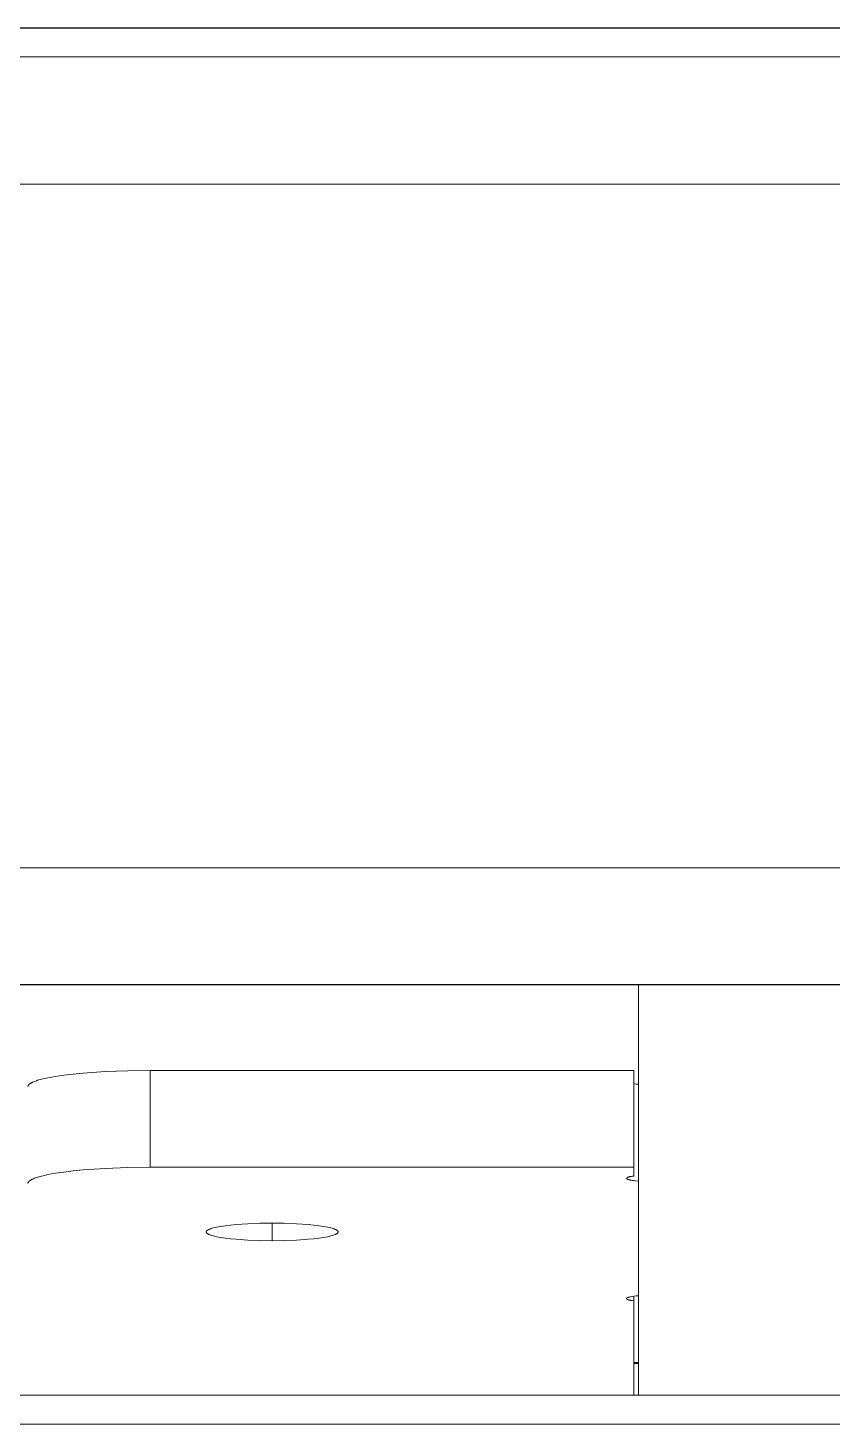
# Model space of a CAD drawing. Header units: millimetres. Extents: x -30 to 4992, y -440 to 3111.
# Drawn here: x 178 to 210.9, y 2149.2 to 2206.3 of the extents above; entities that cross this region are included whole.
import ezdxf

# ---------------------------------------------------------------- set-up
doc = ezdxf.new("R2010")
doc.units = ezdxf.units.MM
doc.layers.add('ZANO_R', color=7, linetype='Continuous', lineweight=0)

msp = doc.modelspace()

# ---------------------------------------------------------------- linework, layer by layer
at = {"layer": 'ZANO_R'}
for p, q in [((148.016, 2206.298), (1938.016, 2206.298)), ((1938.016, 2206.294), (148.016, 2206.294)), ((148.016, 2205.111), (1938.016, 2205.111)), ((1938.016, 2199.905), (148.016, 2199.905)), ((148.016, 2171.93), (1938.016, 2171.93)), ((1938.016, 2167.145), (148.016, 2167.145)), ((1938.016, 2167.141), (148.016, 2167.141)), ((203.016, 2150.344), (203.016, 2167.145)), ((178.367, 2163.215), (178.323, 2163.199)), ((178.414, 2163.23), (178.367, 2163.215)), ((178.465, 2163.245), (178.414, 2163.23)), ((178.574, 2163.275), (178.465, 2163.245)), ((178.697, 2163.305), (178.574, 2163.275)), ((178.831, 2163.334), (178.697, 2163.305)), ((178.977, 2163.362), (178.831, 2163.334)), ((179.134, 2163.389), (178.977, 2163.362)), ((179.48, 2163.44), (179.134, 2163.389)), ((179.864, 2163.486), (179.48, 2163.44)), ((180.28, 2163.526), (179.864, 2163.486)), ((181.175, 2163.588), (180.28, 2163.526)), ((182.106, 2163.624), (181.175, 2163.588)), ((183.016, 2163.635), (182.106, 2163.624)), ((202.816, 2163.635), (183.016, 2163.635)), ((183.016, 2159.67), (183.016, 2163.635)), ((202.816, 2159.67), (202.816, 2163.635)), ((178.017, 2162.981), (178.016, 2162.977)), ((178.016, 2162.977), (178.016, 2162.973)), ((178.016, 2162.973), (178.016, 2162.97)), ((178.018, 2162.988), (178.017, 2162.985)), ((178.017, 2162.985), (178.017, 2162.981)), ((178.019, 2162.992), (178.018, 2162.988)), ((178.02, 2162.996), (178.019, 2162.992)), ((178.021, 2162.999), (178.02, 2162.996)), ((178.022, 2163.003), (178.021, 2162.999)), ((178.024, 2163.007), (178.022, 2163.003)), ((178.025, 2163.011), (178.024, 2163.007)), ((178.027, 2163.014), (178.025, 2163.011)), ((178.029, 2163.018), (178.027, 2163.014)), ((178.031, 2163.022), (178.029, 2163.018)), ((178.034, 2163.026), (178.031, 2163.022)), ((178.036, 2163.03), (178.034, 2163.026)), ((178.039, 2163.033), (178.036, 2163.03)), ((178.042, 2163.037), (178.039, 2163.033)), ((178.045, 2163.041), (178.042, 2163.037)), ((178.048, 2163.045), (178.045, 2163.041)), ((178.051, 2163.049), (178.048, 2163.045)), ((178.055, 2163.052), (178.051, 2163.049)), ((178.058, 2163.056), (178.055, 2163.052)), ((178.062, 2163.06), (178.058, 2163.056)), ((178.066, 2163.064), (178.062, 2163.06)), ((178.07, 2163.068), (178.066, 2163.064)), ((178.075, 2163.072), (178.07, 2163.068)), ((178.079, 2163.075), (178.075, 2163.072)), ((178.084, 2163.079), (178.079, 2163.075)), ((178.089, 2163.083), (178.084, 2163.079)), ((178.099, 2163.091), (178.089, 2163.083)), ((178.11, 2163.099), (178.099, 2163.091)), ((178.122, 2163.106), (178.11, 2163.099)), ((178.135, 2163.114), (178.122, 2163.106)), ((178.148, 2163.122), (178.135, 2163.114)), ((178.162, 2163.13), (178.148, 2163.122)), ((178.177, 2163.137), (178.162, 2163.13)), ((178.193, 2163.145), (178.177, 2163.137)), ((178.209, 2163.153), (178.193, 2163.145)), ((178.244, 2163.168), (178.209, 2163.153)), ((178.282, 2163.184), (178.244, 2163.168)), ((178.323, 2163.199), (178.282, 2163.184)), ((202.816, 2163.09), (202.916, 2163.078)), ((202.916, 2163.078), (203.016, 2163.069)), ((178.244, 2159.204), (178.209, 2159.188)), ((178.282, 2159.219), (178.244, 2159.204)), ((178.323, 2159.235), (178.282, 2159.219)), ((178.367, 2159.25), (178.323, 2159.235)), ((178.414, 2159.265), (178.367, 2159.25)), ((178.465, 2159.281), (178.414, 2159.265)), ((178.574, 2159.311), (178.465, 2159.281)), ((178.697, 2159.34), (178.574, 2159.311)), ((178.831, 2159.369), (178.697, 2159.34)), ((178.977, 2159.397), (178.831, 2159.369)), ((179.134, 2159.424), (178.977, 2159.397)), ((179.48, 2159.476), (179.134, 2159.424)), ((179.864, 2159.522), (179.48, 2159.476)), ((180.28, 2159.562), (179.864, 2159.522)), ((181.175, 2159.624), (180.28, 2159.562)), ((182.106, 2159.659), (181.175, 2159.624)), ((183.016, 2159.67), (182.106, 2159.659)), ((202.816, 2159.67), (183.016, 2159.67)), ((202.523, 2159.223), (202.524, 2159.224)), ((202.523, 2159.222), (202.523, 2159.223)), ((202.523, 2159.223), (202.523, 2159.223)), ((202.523, 2159.221), (202.523, 2159.222)), ((202.523, 2159.22), (202.523, 2159.221)), ((202.523, 2159.221), (202.523, 2159.221)), ((202.523, 2159.219), (202.523, 2159.22)), ((202.523, 2159.218), (202.523, 2159.219)), ((202.523, 2159.219), (202.523, 2159.219)), ((202.523, 2159.217), (202.523, 2159.218)), ((202.523, 2159.218), (202.523, 2159.218)), ((202.523, 2159.216), (202.523, 2159.217)), ((202.523, 2159.215), (202.523, 2159.216)), ((202.523, 2159.216), (202.523, 2159.216)), ((202.524, 2159.214), (202.523, 2159.215)), ((202.524, 2159.226), (202.525, 2159.227)), ((202.524, 2159.225), (202.524, 2159.226)), ((202.524, 2159.226), (202.524, 2159.226)), ((202.524, 2159.224), (202.524, 2159.225)), ((202.524, 2159.224), (202.524, 2159.224)), ((202.524, 2159.213), (202.524, 2159.214)), ((202.524, 2159.214), (202.524, 2159.214)), ((202.524, 2159.212), (202.524, 2159.213)), ((202.524, 2159.213), (202.524, 2159.213)), ((202.525, 2159.211), (202.524, 2159.212)), ((202.525, 2159.228), (202.526, 2159.229)), ((202.525, 2159.227), (202.525, 2159.228)), ((202.525, 2159.228), (202.525, 2159.228)), ((202.525, 2159.21), (202.525, 2159.211)), ((202.525, 2159.211), (202.525, 2159.211)), ((202.526, 2159.209), (202.525, 2159.21)), ((202.526, 2159.23), (202.527, 2159.231)), ((202.526, 2159.229), (202.526, 2159.23)), ((202.526, 2159.229), (202.526, 2159.229)), ((202.526, 2159.208), (202.526, 2159.209)), ((202.526, 2159.209), (202.526, 2159.209)), ((202.527, 2159.208), (202.526, 2159.208)), ((202.527, 2159.231), (202.528, 2159.232)), ((202.527, 2159.231), (202.527, 2159.231)), ((202.527, 2159.207), (202.527, 2159.208)), ((202.528, 2159.206), (202.527, 2159.207)), ((202.528, 2159.232), (202.528, 2159.233)), ((202.528, 2159.233), (202.529, 2159.233)), ((202.528, 2159.205), (202.528, 2159.206)), ((202.528, 2159.206), (202.528, 2159.206)), ((202.529, 2159.205), (202.528, 2159.205)), ((202.529, 2159.233), (202.529, 2159.234)), ((202.529, 2159.234), (202.53, 2159.234)), ((202.529, 2159.204), (202.529, 2159.205)), ((202.53, 2159.203), (202.529, 2159.204)), ((202.53, 2159.235), (202.531, 2159.236)), ((202.53, 2159.234), (202.53, 2159.235)), ((202.531, 2159.203), (202.53, 2159.203)), ((202.531, 2159.236), (202.532, 2159.237)), ((202.531, 2159.236), (202.531, 2159.236)), ((202.531, 2159.202), (202.531, 2159.203)), ((202.532, 2159.237), (202.533, 2159.238)), ((202.533, 2159.238), (202.534, 2159.239)), ((202.534, 2159.239), (202.536, 2159.24)), ((202.536, 2159.24), (202.537, 2159.241)), ((202.537, 2159.241), (202.539, 2159.243)), ((202.539, 2159.243), (202.54, 2159.244)), ((202.54, 2159.244), (202.542, 2159.245)), ((202.542, 2159.245), (202.544, 2159.246)), ((202.544, 2159.246), (202.546, 2159.247)), ((202.546, 2159.247), (202.548, 2159.249)), ((202.548, 2159.249), (202.55, 2159.25)), ((202.55, 2159.25), (202.555, 2159.252)), ((202.555, 2159.252), (202.56, 2159.255)), ((202.56, 2159.255), (202.565, 2159.257)), ((202.565, 2159.257), (202.571, 2159.26)), ((202.571, 2159.26), (202.577, 2159.262)), ((202.577, 2159.262), (202.583, 2159.264)), ((202.583, 2159.264), (202.596, 2159.269)), ((202.596, 2159.269), (202.611, 2159.274)), ((202.611, 2159.274), (202.627, 2159.278)), ((202.627, 2159.278), (202.644, 2159.283)), ((202.644, 2159.283), (202.662, 2159.287)), ((202.662, 2159.287), (202.682, 2159.291)), ((202.682, 2159.291), (202.723, 2159.299)), ((202.723, 2159.299), (202.768, 2159.306)), ((202.768, 2159.306), (202.816, 2159.313)), ((202.816, 2159.313), (202.816, 2159.67)), ((178.017, 2159.016), (178.016, 2159.013)), ((178.016, 2159.013), (178.016, 2159.009)), ((178.016, 2159.009), (178.016, 2159.005)), ((178.018, 2159.024), (178.017, 2159.02)), ((178.017, 2159.02), (178.017, 2159.016)), ((178.019, 2159.028), (178.018, 2159.024)), ((178.02, 2159.031), (178.019, 2159.028)), ((178.021, 2159.035), (178.02, 2159.031)), ((178.022, 2159.039), (178.021, 2159.035)), ((178.024, 2159.042), (178.022, 2159.039)), ((178.025, 2159.046), (178.024, 2159.042)), ((178.027, 2159.05), (178.025, 2159.046)), ((178.029, 2159.054), (178.027, 2159.05)), ((178.031, 2159.058), (178.029, 2159.054)), ((178.034, 2159.061), (178.031, 2159.058)), ((178.036, 2159.065), (178.034, 2159.061)), ((178.039, 2159.069), (178.036, 2159.065)), ((178.042, 2159.073), (178.039, 2159.069)), ((178.045, 2159.076), (178.042, 2159.073)), ((178.048, 2159.08), (178.045, 2159.076)), ((178.051, 2159.084), (178.048, 2159.08)), ((178.055, 2159.088), (178.051, 2159.084)), ((178.058, 2159.092), (178.055, 2159.088)), ((178.062, 2159.096), (178.058, 2159.092)), ((178.066, 2159.099), (178.062, 2159.096)), ((178.07, 2159.103), (178.066, 2159.099)), ((178.075, 2159.107), (178.07, 2159.103)), ((178.079, 2159.111), (178.075, 2159.107)), ((178.084, 2159.115), (178.079, 2159.111)), ((178.089, 2159.119), (178.084, 2159.115)), ((178.099, 2159.126), (178.089, 2159.119)), ((178.11, 2159.134), (178.099, 2159.126)), ((178.122, 2159.142), (178.11, 2159.134)), ((178.135, 2159.15), (178.122, 2159.142)), ((178.148, 2159.157), (178.135, 2159.15)), ((178.162, 2159.165), (178.148, 2159.157)), ((178.177, 2159.173), (178.162, 2159.165)), ((178.193, 2159.181), (178.177, 2159.173)), ((178.209, 2159.188), (178.193, 2159.181)), ((202.532, 2159.202), (202.531, 2159.202)), ((202.533, 2159.2), (202.532, 2159.202)), ((202.534, 2159.199), (202.533, 2159.2)), ((202.536, 2159.198), (202.534, 2159.199)), ((202.537, 2159.197), (202.536, 2159.198)), ((202.539, 2159.195), (202.537, 2159.197)), ((202.541, 2159.194), (202.539, 2159.195)), ((202.542, 2159.193), (202.541, 2159.194)), ((202.544, 2159.192), (202.542, 2159.193)), ((202.546, 2159.191), (202.544, 2159.192)), ((202.548, 2159.19), (202.546, 2159.191)), ((202.55, 2159.188), (202.548, 2159.19)), ((202.554, 2159.186), (202.55, 2159.188)), ((202.559, 2159.184), (202.554, 2159.186)), ((202.564, 2159.181), (202.559, 2159.184)), ((202.569, 2159.179), (202.564, 2159.181)), ((202.575, 2159.177), (202.569, 2159.179)), ((202.58, 2159.175), (202.575, 2159.177)), ((202.586, 2159.172), (202.58, 2159.175)), ((202.599, 2159.168), (202.586, 2159.172)), ((202.614, 2159.164), (202.599, 2159.168)), ((202.631, 2159.159), (202.614, 2159.164)), ((202.65, 2159.154), (202.631, 2159.159)), ((202.669, 2159.15), (202.65, 2159.154)), ((202.714, 2159.141), (202.669, 2159.15)), ((202.764, 2159.133), (202.714, 2159.141)), ((202.82, 2159.125), (202.764, 2159.133)), ((202.881, 2159.117), (202.82, 2159.125)), ((203.016, 2159.104), (202.881, 2159.117)), ((185.316, 2157.03), (185.317, 2157.032)), ((185.316, 2157.028), (185.316, 2157.03)), ((185.316, 2157.026), (185.316, 2157.028)), ((185.316, 2157.024), (185.316, 2157.026)), ((185.316, 2157.022), (185.316, 2157.024)), ((185.316, 2157.02), (185.316, 2157.022)), ((185.316, 2157.018), (185.316, 2157.02)), ((185.317, 2157.016), (185.316, 2157.018)), ((185.317, 2157.036), (185.318, 2157.038)), ((185.317, 2157.034), (185.317, 2157.036)), ((185.317, 2157.032), (185.317, 2157.034)), ((185.317, 2157.014), (185.317, 2157.016)), ((185.317, 2157.012), (185.317, 2157.014)), ((185.318, 2157.01), (185.317, 2157.012)), ((185.318, 2157.038), (185.319, 2157.04)), ((185.319, 2157.008), (185.318, 2157.01)), ((185.319, 2157.042), (185.32, 2157.044)), ((185.319, 2157.04), (185.319, 2157.042)), ((185.319, 2157.006), (185.319, 2157.008)), ((185.32, 2157.004), (185.319, 2157.006)), ((185.32, 2157.044), (185.321, 2157.046)), ((185.321, 2157.002), (185.32, 2157.004)), ((185.321, 2157.046), (185.322, 2157.048)), ((185.322, 2157), (185.321, 2157.002)), ((185.322, 2157.048), (185.323, 2157.05)), ((185.323, 2156.998), (185.322, 2157)), ((185.323, 2157.05), (185.324, 2157.052)), ((185.324, 2156.996), (185.323, 2156.998)), ((185.324, 2157.052), (185.325, 2157.054)), ((185.325, 2156.994), (185.324, 2156.996)), ((185.325, 2157.054), (185.327, 2157.056)), ((185.327, 2156.992), (185.325, 2156.994)), ((185.327, 2157.056), (185.328, 2157.058)), ((185.328, 2156.99), (185.327, 2156.992)), ((185.328, 2157.058), (185.33, 2157.06)), ((185.33, 2156.988), (185.328, 2156.99)), ((185.33, 2157.06), (185.331, 2157.062)), ((185.331, 2156.986), (185.33, 2156.988)), ((185.331, 2157.062), (185.333, 2157.064)), ((185.333, 2156.983), (185.331, 2156.986)), ((185.333, 2157.064), (185.335, 2157.066)), ((185.335, 2156.981), (185.333, 2156.983)), ((185.335, 2157.066), (185.337, 2157.069)), ((185.337, 2156.979), (185.335, 2156.981)), ((185.337, 2157.069), (185.339, 2157.071)), ((185.339, 2156.977), (185.337, 2156.979)), ((185.339, 2157.071), (185.341, 2157.073)), ((185.341, 2156.975), (185.339, 2156.977)), ((185.341, 2157.073), (185.343, 2157.075)), ((185.343, 2156.973), (185.341, 2156.975)), ((185.343, 2157.075), (185.345, 2157.077)), ((185.345, 2156.971), (185.343, 2156.973)), ((185.345, 2157.077), (185.348, 2157.079)), ((185.348, 2156.969), (185.345, 2156.971)), ((185.348, 2157.079), (185.35, 2157.081)), ((185.35, 2156.967), (185.348, 2156.969)), ((185.35, 2157.081), (185.353, 2157.083)), ((185.353, 2156.965), (185.35, 2156.967)), ((185.353, 2157.083), (185.355, 2157.085)), ((185.355, 2156.963), (185.353, 2156.965)), ((185.355, 2157.085), (185.361, 2157.089)), ((185.361, 2156.959), (185.355, 2156.963)), ((185.361, 2157.089), (185.367, 2157.093)), ((185.367, 2156.954), (185.361, 2156.959)), ((185.367, 2157.093), (185.373, 2157.098)), ((185.373, 2156.95), (185.367, 2156.954)), ((185.373, 2157.098), (185.38, 2157.102)), ((185.38, 2156.946), (185.373, 2156.95)), ((185.38, 2157.102), (185.387, 2157.106)), ((185.387, 2156.942), (185.38, 2156.946)), ((185.387, 2157.106), (185.395, 2157.11)), ((185.395, 2156.938), (185.387, 2156.942)), ((185.395, 2157.11), (185.403, 2157.114)), ((185.403, 2156.933), (185.395, 2156.938)), ((185.403, 2157.114), (185.411, 2157.119)), ((185.411, 2156.929), (185.403, 2156.933)), ((185.411, 2157.119), (185.42, 2157.123)), ((185.42, 2156.925), (185.411, 2156.929)), ((185.42, 2157.123), (185.439, 2157.131)), ((185.439, 2156.917), (185.42, 2156.925)), ((185.439, 2157.131), (185.459, 2157.139)), ((185.459, 2157.139), (185.482, 2157.148)), ((185.482, 2157.148), (185.505, 2157.156)), ((185.505, 2157.156), (185.531, 2157.164)), ((185.531, 2157.164), (185.558, 2157.173)), ((185.558, 2157.173), (185.618, 2157.189)), ((185.618, 2157.189), (185.683, 2157.205)), ((185.683, 2157.205), (185.756, 2157.22)), ((185.756, 2157.22), (185.835, 2157.236)), ((185.835, 2157.236), (185.92, 2157.25)), ((185.92, 2157.25), (186.107, 2157.278)), ((186.107, 2157.278), (186.314, 2157.303)), ((186.314, 2157.303), (186.538, 2157.324)), ((186.538, 2157.324), (187.022, 2157.358)), ((187.022, 2157.358), (187.525, 2157.377)), ((187.525, 2157.377), (188.016, 2157.383)), ((188.016, 2157.383), (188.507, 2157.377)), ((188.016, 2156.665), (188.016, 2157.383)), ((188.507, 2157.377), (189.01, 2157.358)), ((189.01, 2157.358), (189.493, 2157.324)), ((189.493, 2157.324), (189.718, 2157.303)), ((189.718, 2157.303), (189.925, 2157.278)), ((189.925, 2157.278), (190.112, 2157.25)), ((190.112, 2157.25), (190.197, 2157.236)), ((190.197, 2157.236), (190.276, 2157.22)), ((190.276, 2157.22), (190.348, 2157.205)), ((190.348, 2157.205), (190.414, 2157.189)), ((190.414, 2157.189), (190.474, 2157.173)), ((190.474, 2157.173), (190.501, 2157.164)), ((190.501, 2157.164), (190.526, 2157.156)), ((190.526, 2157.156), (190.55, 2157.148)), ((190.55, 2157.148), (190.572, 2157.139)), ((190.572, 2157.139), (190.593, 2157.131)), ((190.593, 2157.131), (190.612, 2157.123)), ((190.612, 2156.925), (190.593, 2156.917)), ((190.612, 2157.123), (190.62, 2157.119)), ((190.62, 2156.929), (190.612, 2156.925)), ((190.62, 2157.119), (190.629, 2157.114)), ((190.629, 2156.933), (190.62, 2156.929)), ((190.629, 2157.114), (190.637, 2157.11)), ((190.637, 2156.938), (190.629, 2156.933)), ((190.637, 2157.11), (190.644, 2157.106)), ((190.644, 2156.942), (190.637, 2156.938)), ((190.644, 2157.106), (190.652, 2157.102)), ((190.652, 2156.946), (190.644, 2156.942)), ((190.652, 2157.102), (190.658, 2157.098)), ((190.658, 2156.95), (190.652, 2156.946)), ((190.658, 2157.098), (190.665, 2157.093)), ((190.665, 2156.954), (190.658, 2156.95)), ((190.665, 2157.093), (190.671, 2157.089)), ((190.671, 2156.959), (190.665, 2156.954)), ((190.671, 2157.089), (190.676, 2157.085)), ((190.676, 2156.963), (190.671, 2156.959)), ((190.676, 2157.085), (190.679, 2157.083)), ((190.679, 2156.965), (190.676, 2156.963)), ((190.679, 2157.083), (190.682, 2157.081)), ((190.682, 2156.967), (190.679, 2156.965)), ((190.682, 2157.081), (190.684, 2157.079)), ((190.684, 2156.969), (190.682, 2156.967)), ((190.684, 2157.079), (190.686, 2157.077)), ((190.686, 2156.971), (190.684, 2156.969)), ((190.686, 2157.077), (190.689, 2157.075)), ((190.689, 2156.973), (190.686, 2156.971)), ((190.689, 2157.075), (190.691, 2157.073)), ((190.691, 2156.975), (190.689, 2156.973)), ((190.691, 2157.073), (190.693, 2157.071)), ((190.693, 2156.977), (190.691, 2156.975)), ((190.693, 2157.071), (190.695, 2157.069)), ((190.695, 2156.979), (190.693, 2156.977)), ((190.695, 2157.069), (190.697, 2157.066)), ((190.697, 2156.981), (190.695, 2156.979)), ((190.697, 2157.066), (190.699, 2157.064)), ((190.699, 2156.983), (190.697, 2156.981)), ((190.699, 2157.064), (190.7, 2157.062)), ((190.7, 2156.986), (190.699, 2156.983)), ((190.7, 2157.062), (190.702, 2157.06)), ((190.702, 2156.988), (190.7, 2156.986)), ((190.702, 2157.06), (190.704, 2157.058)), ((190.704, 2156.99), (190.702, 2156.988)), ((190.704, 2157.058), (190.705, 2157.056)), ((190.705, 2156.992), (190.704, 2156.99)), ((190.705, 2157.056), (190.706, 2157.054)), ((190.706, 2156.994), (190.705, 2156.992)), ((190.706, 2157.054), (190.708, 2157.052)), ((190.708, 2156.996), (190.706, 2156.994)), ((190.708, 2157.052), (190.709, 2157.05)), ((190.709, 2156.998), (190.708, 2156.996)), ((190.709, 2157.05), (190.71, 2157.048)), ((190.71, 2157), (190.709, 2156.998)), ((190.71, 2157.048), (190.711, 2157.046)), ((190.711, 2157.002), (190.71, 2157)), ((190.711, 2157.046), (190.712, 2157.044)), ((190.712, 2157.004), (190.711, 2157.002)), ((190.712, 2157.044), (190.712, 2157.042)), ((190.712, 2157.042), (190.713, 2157.04)), ((190.713, 2157.008), (190.712, 2157.006)), ((190.712, 2157.006), (190.712, 2157.004)), ((190.713, 2157.04), (190.714, 2157.038)), ((190.714, 2157.01), (190.713, 2157.008)), ((190.714, 2157.038), (190.714, 2157.036)), ((190.714, 2157.036), (190.715, 2157.034)), ((190.715, 2157.014), (190.714, 2157.012)), ((190.714, 2157.012), (190.714, 2157.01)), ((190.715, 2157.034), (190.715, 2157.032)), ((190.715, 2157.032), (190.715, 2157.03)), ((190.715, 2157.03), (190.716, 2157.028)), ((190.716, 2157.02), (190.715, 2157.018)), ((190.715, 2157.018), (190.715, 2157.016)), ((190.715, 2157.016), (190.715, 2157.014)), ((190.716, 2157.028), (190.716, 2157.026)), ((190.716, 2157.026), (190.716, 2157.024)), ((190.716, 2157.024), (190.716, 2157.022)), ((190.716, 2157.022), (190.716, 2157.02)), ((185.459, 2156.908), (185.439, 2156.917)), ((185.482, 2156.9), (185.459, 2156.908)), ((185.505, 2156.892), (185.482, 2156.9)), ((185.531, 2156.883), (185.505, 2156.892)), ((185.558, 2156.875), (185.531, 2156.883)), ((185.618, 2156.859), (185.558, 2156.875)), ((185.683, 2156.843), (185.618, 2156.859)), ((185.756, 2156.827), (185.683, 2156.843)), ((185.835, 2156.812), (185.756, 2156.827)), ((185.92, 2156.798), (185.835, 2156.812)), ((186.107, 2156.77), (185.92, 2156.798)), ((186.314, 2156.745), (186.107, 2156.77)), ((186.538, 2156.723), (186.314, 2156.745)), ((187.022, 2156.69), (186.538, 2156.723)), ((187.525, 2156.671), (187.022, 2156.69)), ((188.016, 2156.665), (187.525, 2156.671)), ((188.507, 2156.671), (188.016, 2156.665)), ((189.01, 2156.69), (188.507, 2156.671)), ((189.493, 2156.723), (189.01, 2156.69)), ((189.718, 2156.745), (189.493, 2156.723)), ((189.925, 2156.77), (189.718, 2156.745)), ((190.112, 2156.798), (189.925, 2156.77)), ((190.197, 2156.812), (190.112, 2156.798)), ((190.276, 2156.827), (190.197, 2156.812)), ((190.348, 2156.843), (190.276, 2156.827)), ((190.414, 2156.859), (190.348, 2156.843)), ((190.474, 2156.875), (190.414, 2156.859)), ((190.501, 2156.883), (190.474, 2156.875)), ((190.526, 2156.892), (190.501, 2156.883)), ((190.55, 2156.9), (190.526, 2156.892)), ((190.572, 2156.908), (190.55, 2156.9)), ((190.593, 2156.917), (190.572, 2156.908)), ((202.523, 2154.3), (202.523, 2154.301)), ((202.523, 2154.301), (202.524, 2154.301)), ((202.523, 2154.299), (202.523, 2154.3)), ((202.523, 2154.298), (202.523, 2154.299)), ((202.523, 2154.297), (202.523, 2154.298)), ((202.523, 2154.296), (202.523, 2154.297)), ((202.523, 2154.295), (202.523, 2154.296)), ((202.523, 2154.296), (202.523, 2154.296)), ((202.523, 2154.294), (202.523, 2154.295)), ((202.523, 2154.293), (202.523, 2154.294)), ((202.524, 2154.292), (202.523, 2154.293)), ((202.524, 2154.304), (202.525, 2154.305)), ((202.524, 2154.303), (202.524, 2154.304)), ((202.524, 2154.302), (202.524, 2154.303)), ((202.524, 2154.301), (202.524, 2154.302)), ((202.524, 2154.291), (202.524, 2154.292)), ((202.524, 2154.292), (202.524, 2154.292)), ((202.524, 2154.29), (202.524, 2154.291)), ((202.525, 2154.289), (202.524, 2154.29)), ((202.525, 2154.306), (202.526, 2154.307)), ((202.525, 2154.305), (202.525, 2154.306)), ((202.525, 2154.305), (202.525, 2154.305)), ((202.525, 2154.288), (202.525, 2154.289)), ((202.526, 2154.287), (202.525, 2154.288)), ((202.525, 2154.288), (202.525, 2154.288)), ((202.526, 2154.308), (202.527, 2154.309)), ((202.526, 2154.307), (202.526, 2154.308)), ((202.526, 2154.286), (202.526, 2154.287)), ((202.527, 2154.285), (202.526, 2154.286)), ((202.527, 2154.309), (202.528, 2154.31)), ((202.527, 2154.309), (202.527, 2154.309)), ((202.527, 2154.284), (202.527, 2154.285)), ((202.528, 2154.284), (202.527, 2154.284)), ((202.528, 2154.31), (202.529, 2154.311)), ((202.529, 2154.283), (202.528, 2154.284)), ((202.529, 2154.312), (202.53, 2154.313)), ((202.529, 2154.311), (202.529, 2154.312)), ((202.529, 2154.282), (202.529, 2154.283)), ((202.53, 2154.281), (202.529, 2154.282)), ((202.53, 2154.313), (202.531, 2154.313)), ((202.531, 2154.28), (202.53, 2154.281)), ((202.531, 2154.314), (202.532, 2154.315)), ((202.531, 2154.313), (202.531, 2154.314)), ((202.532, 2154.279), (202.531, 2154.28)), ((202.531, 2154.28), (202.531, 2154.28)), ((202.532, 2154.315), (202.533, 2154.316)), ((202.533, 2154.278), (202.532, 2154.279)), ((202.533, 2154.316), (202.534, 2154.317)), ((202.534, 2154.277), (202.533, 2154.278)), ((202.534, 2154.317), (202.535, 2154.317)), ((202.535, 2154.276), (202.534, 2154.277)), ((202.535, 2154.317), (202.536, 2154.318)), ((202.536, 2154.276), (202.535, 2154.276)), ((202.536, 2154.318), (202.537, 2154.319)), ((202.537, 2154.275), (202.536, 2154.276)), ((202.537, 2154.319), (202.538, 2154.32)), ((202.539, 2154.273), (202.537, 2154.275)), ((202.538, 2154.32), (202.54, 2154.321)), ((202.541, 2154.272), (202.539, 2154.273)), ((202.54, 2154.321), (202.542, 2154.323)), ((202.543, 2154.27), (202.541, 2154.272)), ((202.542, 2154.323), (202.545, 2154.324)), ((202.546, 2154.269), (202.543, 2154.27)), ((202.545, 2154.324), (202.547, 2154.326)), ((202.548, 2154.267), (202.546, 2154.269)), ((202.547, 2154.326), (202.55, 2154.328)), ((202.551, 2154.265), (202.548, 2154.267)), ((202.55, 2154.328), (202.553, 2154.329)), ((202.554, 2154.264), (202.551, 2154.265)), ((202.553, 2154.329), (202.556, 2154.331)), ((202.557, 2154.262), (202.554, 2154.264)), ((202.556, 2154.331), (202.559, 2154.332)), ((202.56, 2154.261), (202.557, 2154.262)), ((202.559, 2154.332), (202.565, 2154.335)), ((202.564, 2154.259), (202.56, 2154.261)), ((202.571, 2154.256), (202.564, 2154.259)), ((202.565, 2154.335), (202.573, 2154.338)), ((202.578, 2154.253), (202.571, 2154.256)), ((202.573, 2154.338), (202.58, 2154.341)), ((202.586, 2154.25), (202.578, 2154.253)), ((202.58, 2154.341), (202.588, 2154.344)), ((202.594, 2154.247), (202.586, 2154.25)), ((202.588, 2154.344), (202.597, 2154.347)), ((202.603, 2154.245), (202.594, 2154.247)), ((202.597, 2154.347), (202.606, 2154.35)), ((202.613, 2154.242), (202.603, 2154.245)), ((202.606, 2154.35), (202.615, 2154.353)), ((202.633, 2154.236), (202.613, 2154.242)), ((202.615, 2154.353), (202.636, 2154.358)), ((202.655, 2154.231), (202.633, 2154.236)), ((202.636, 2154.358), (202.658, 2154.363)), ((202.678, 2154.226), (202.655, 2154.231)), ((202.658, 2154.363), (202.681, 2154.369)), ((202.702, 2154.221), (202.678, 2154.226)), ((202.681, 2154.369), (202.706, 2154.373)), ((202.755, 2154.212), (202.702, 2154.221)), ((202.706, 2154.373), (202.759, 2154.383)), ((202.816, 2154.203), (202.755, 2154.212)), ((202.759, 2154.383), (202.816, 2154.391)), ((202.816, 2154.391), (202.916, 2154.403)), ((202.816, 2154.203), (202.816, 2154.391)), ((202.816, 2150.344), (202.816, 2154.203)), ((202.916, 2154.403), (203.016, 2154.411)), ((202.816, 2151.68), (203.016, 2151.68)), ((203.016, 2151.635), (202.816, 2151.635)), ((148.016, 2150.348), (1938.016, 2150.348)), ((1938.016, 2150.344), (148.016, 2150.344)), ((148.016, 2149.161), (1938.016, 2149.161))]:
    msp.add_line(p, q, dxfattribs=at)

doc.saveas('drawing.dxf')
